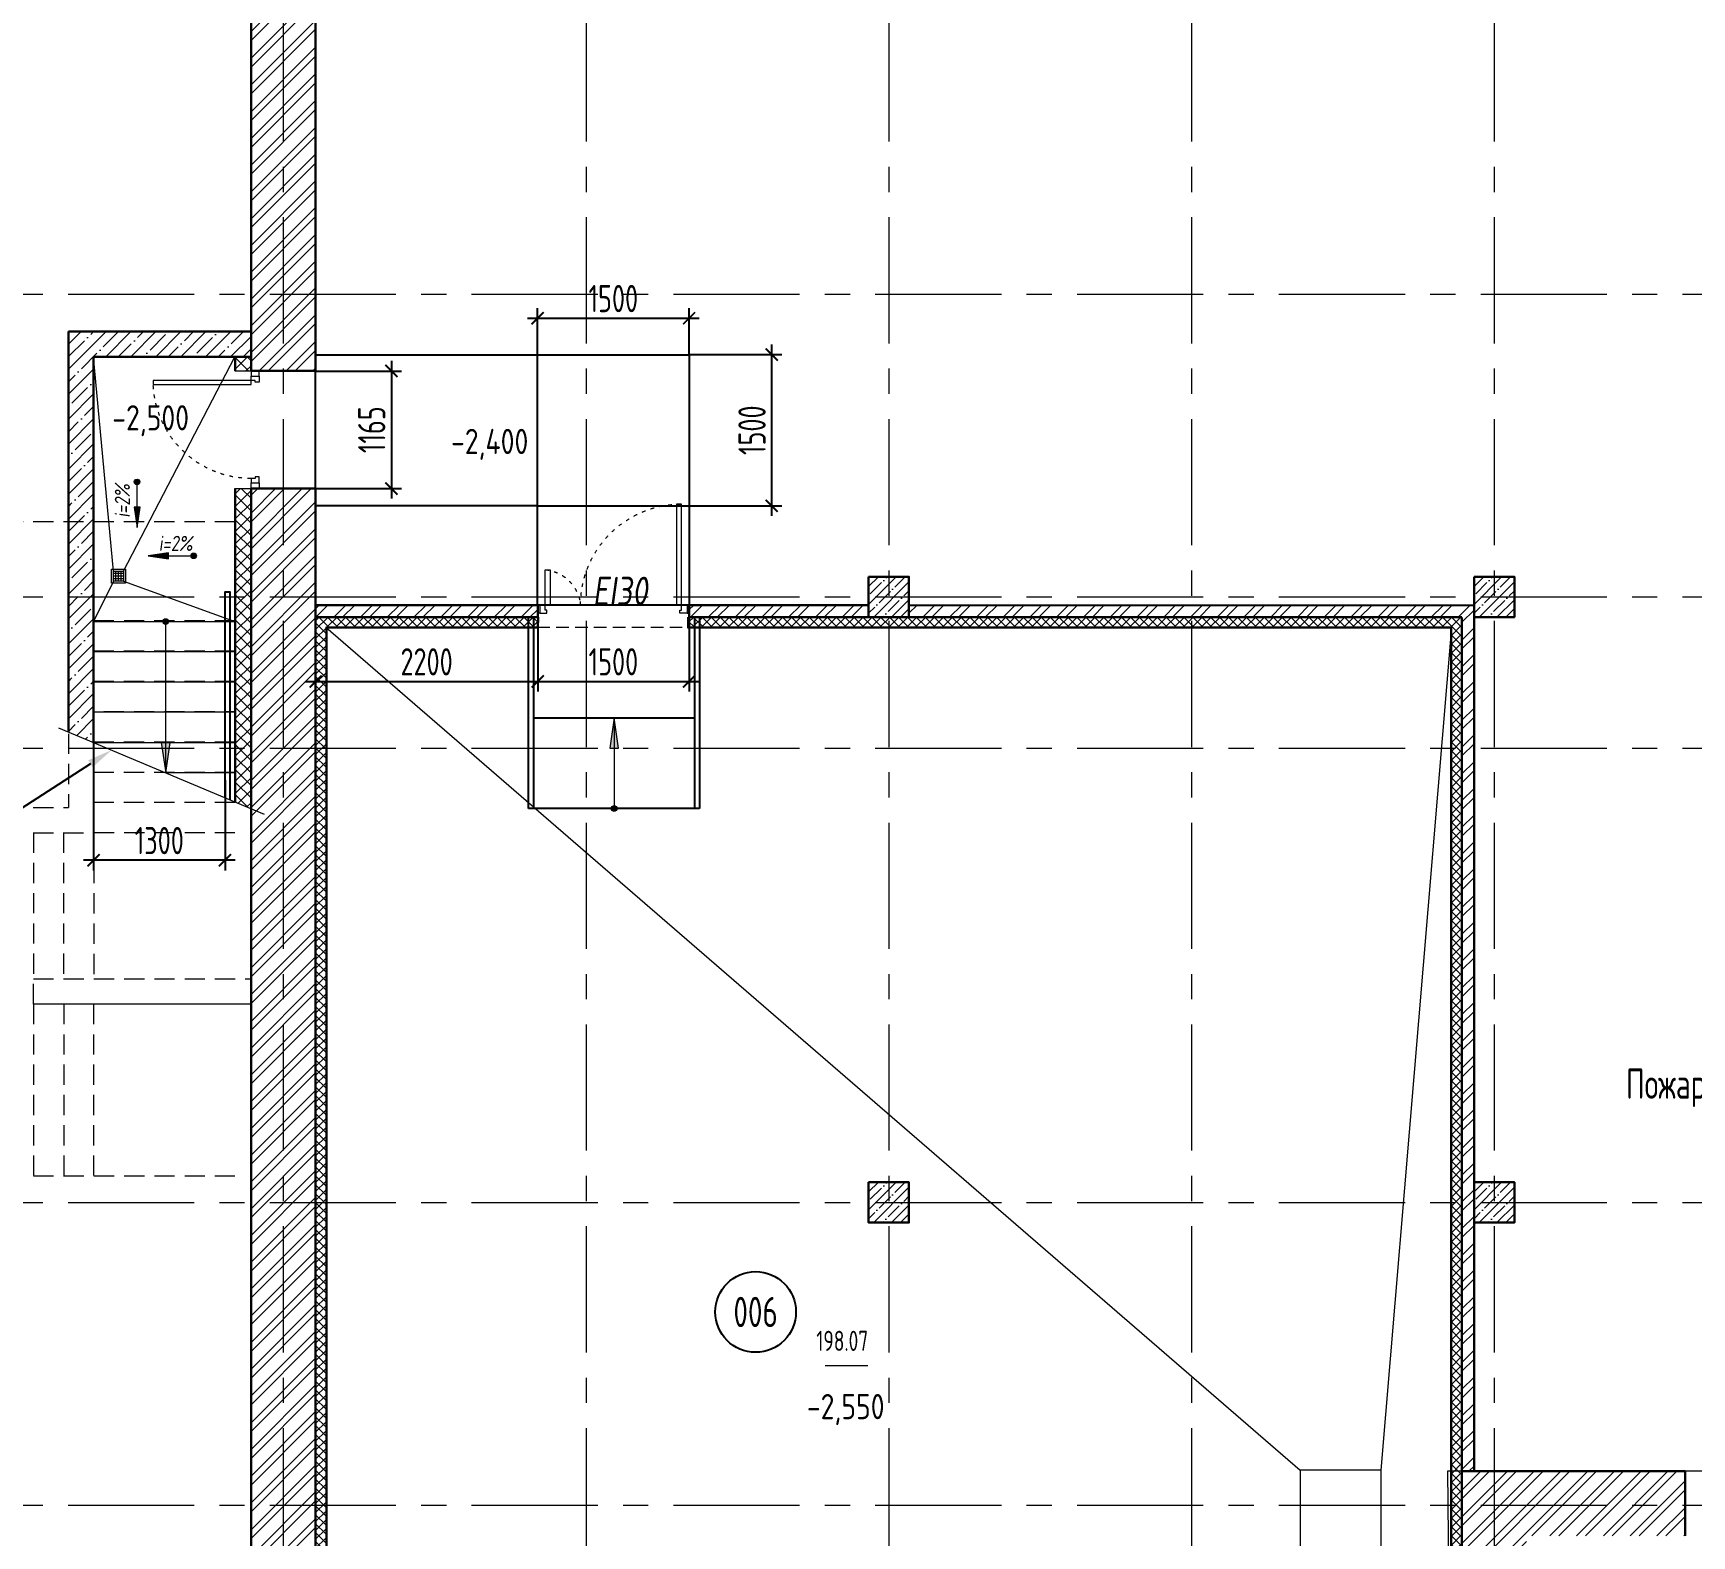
# Model space of a CAD drawing. Header units: millimetres. Extents: x -391859 to 9713180, y -178574 to 166066.
# Drawn here: x -349651 to -333214, y 91296 to 106188 of the extents above; entities that cross this region are included whole.
import ezdxf
from ezdxf import colors
from ezdxf.entities.mleader import LeaderData, LeaderLine
from ezdxf.enums import TextEntityAlignment as Align
from ezdxf.math import Vec2, Vec3

# ---------------------------------------------------------------- set-up
doc = ezdxf.new("R2010")
doc.units = ezdxf.units.MM
doc.header["$MEASUREMENT"] = 0
for name, pattern in [('ACAD_ISO03W100', [30, 12, -18]), ('ADSK_Штриховая_ш2 п1', [3, 2, -1]), ('CENTER', [2, 1.25, -0.25, 0.25, -0.25]), ('TRATTEGGIATA', [0.75, 0.5, -0.25])]:
    doc.linetypes.add(name, pattern=pattern)
doc.layers.get('0').update_dxf_attribs({"lineweight": 9})
for name, color, linetype, lineweight in [('1 этаж тонкие линии!', 7, 'Continuous', 0), ('_АР ТЕКСТ', 7, 'Continuous', 25), ('АР_Выноски АПР', 7, 'Continuous', 5), ('АР_Двери', 7, 'Continuous', 18), ('АР_Колонны', 7, 'Continuous', 30), ('АР_Колонны Штрих', 7, 'Continuous', 5), ('АР_Лестницы', 7, 'Continuous', 15), ('АР_Лестницы ограждение', 7, 'Continuous', 25), ('АР_Маркер экспликации', 7, 'Continuous', 13), ('АР_МосжилНии_Стены', 7, 'Continuous', 30), ('АР_Навесной фасад', 7, 'Continuous', 5), ('АР_Номер помещения', 7, 'Continuous', 25), ('АР_Оси', 7, 'Continuous', 9), ('АР_Отметки', 7, 'Continuous', 15), ('АР_ПБ_Двери', 7, 'Continuous', 15), ('АР_Перегородки кирпич', 7, 'Continuous', 30), ('АР_Перегородки_кирпич_Штрих', 7, 'Continuous', 5), ('АР_Помещения_площадь', 7, 'Continuous', 9), ('АР_Размеры дверей', 7, 'Continuous', 0), ('АР_тонкая линия', 7, 'Continuous', 0), ('АР_Утеплитель', 7, 'Continuous', 9), ('АР_Штриховка кирпич', 7, 'Continuous', 9), ('АР_Штриховка монолит', 7, 'Continuous', 9), ('Подвал', 7, 'Continuous', 30)]:
    doc.layers.add(name, color=color, linetype=linetype, lineweight=lineweight)
doc.layers.add('25. ЗАЛИВКА ЗОН', color=7, linetype='Continuous', lineweight=0, transparency=0.2)
doc.layers.add('Тонкая', color=7, linetype='Continuous')
doc.styles.add('ISOCPEUR', font='isocpeur.ttf', dxfattribs={"width": 0.7})
doc.styles.get("Standard").update_dxf_attribs({"font": 'isocpeur.ttf'})
doc.styles.add('Архитект', font='isocpeur.ttf', dxfattribs={"width": 0.8, "oblique": 8})
doc.dimstyles.new('R_100', dxfattribs={"dimtxt": 270, "dimasz": 120, "dimexe": 100, "dimexo": 0, "dimgap": 60, "dimtad": 1, "dimdec": 0, "dimrnd": 5, "dimzin": 0, "dimdsep": 46, "dimtxsty": 'ISOCPEUR', "dimblk": 'ARCHTICK', "dimcen": 0, "dimdle": 100, "dimclrd": 256, "dimclre": 256, "dimclrt": 256, "dimadec": 0, "dimazin": 0, "dimtfac": 2, "dimtdec": 0, "dimtofl": 0, "dimtmove": 1, "dimatfit": 3, "dimfxl": 1, "dimtvp": 3, "dimtolj": 1, "dimtzin": 0, "dimarcsym": 0})

# ---------------------------------------------------------------- blocks, each defined once
blk = doc.blocks.new('*U254')
for points in [[(-55, -80), (-55, 0), (-115, 0), (-115, -40), (-100, -40), (-100, -80), (-55, -80)], [(0, 0), (0, -80), (-55, -80), (-55, 0), (0, 0)], [(-1170, 0), (-1170, -80), (-1115, -80), (-1115, 0), (-1170, 0)], [(-1115, -80), (-1115, 0), (-1055, 0), (-1055, -40), (-1070, -40), (-1070, -80), (-1115, -80)]]:
    blk.add_lwpolyline(points)
blk.add_lwpolyline([(-100, -80), (-100, -1050), (-140, -1050), (-140, -80)], close=True)
at = {"linetype": 'ACAD_ISO03W100', "ltscale": 3}
blk.add_arc((-100, -80), 970, 180, 270, dxfattribs=at)
blk = doc.blocks.new('*U261')
h = blk.add_hatch(color=256)
h.dxf.hatch_style = 1
edge = h.paths.add_edge_path()
edge.add_arc((0, 0), 27.6, 359.64, 719.64)
h = blk.add_hatch(color=256)
h.dxf.hatch_style = 1
h.paths.add_polyline_path([(1199, -44), (1199, 44), (1499, 0)])
blk.add_line((1499, 0), (0, 0))
blk.add_lwpolyline([(1199, 44), (1199, -44), (1499, 0), (1199, 44)])
blk.add_circle((0, 0), 27.6)
blk = doc.blocks.new('*U274')
at = {"layer": 'АР_Номер помещения', "color": 7}
blk.add_circle((-21217, 600), 400, dxfattribs=at)
at = {"layer": 'АР_Помещения_площадь', "color": 7}
blk.add_line((-20106, 67), (-20529, 67), dxfattribs=at)
at = {"color": 7, "style": 'ISOCPEUR', "width": 0.7, "flags": 1}
blk.add_attdef('КАТЕГОРИЯ', (-499, -2092), '', height=250, dxfattribs=at)
at = {"layer": 'АР_Номер помещения', "color": 7, "style": 'ISOCPEUR', "width": 0.7}
blk.add_attdef('НОМЕР_ПОМЕЩЕНИЯ', text='', height=300, dxfattribs=at).set_placement((-21217, 600), align=Align.MIDDLE_CENTER)
at = {"layer": 'АР_Помещения_площадь', "color": 7, "lineweight": 30, "width": 0.7, "flags": 104}
blk.add_attdef('ИМЯ_ПОМЕЩЕНИЯ', text='', height=100, dxfattribs=at).set_placement((158, 1217), align=Align.MIDDLE_CENTER)
at = {"layer": 'АР_Помещения_площадь', "color": 7, "style": 'ISOCPEUR', "width": 0.7}
blk.add_attdef('ПЛОЩАДЬ_ПОМЕЩЕНИЯ', text='', height=200, dxfattribs=at).set_placement((-20101, 314), align=Align.MIDDLE_RIGHT)
blk = doc.blocks.new('Полуторная_на лестницу')
for points in [[(75, 80), (75, 1080), (125, 1080), (125, 80)], [(1375, 430), (1375, 80), (1425, 80), (1425, 430)]]:
    blk.add_lwpolyline(points, close=True)
for points in [[(0, 0), (0, 80), (20, 80), (20, 0), (0, 0)], [(20, 80), (20, 0), (90, 0), (90, 30), (75, 30), (75, 80), (20, 80)], [(1480, 80), (1480, 0), (1410, 0), (1410, 30), (1425, 30), (1425, 80), (1480, 80)], [(1500, 0), (1500, 80), (1480, 80), (1480, 0), (1500, 0)]]:
    blk.add_lwpolyline(points)
at = {"linetype": 'ACAD_ISO03W100', "ltscale": 3}
for centre, radius, start, end in [((75, 80), 1000, 0, 90), ((1465, 40), 392, 95.9075, 174.0925)]:
    blk.add_arc(centre, radius, start, end, dxfattribs=at)
blk = doc.blocks.new('_DotSmall')
at = {"color": 0, "linetype": 'ByBlock', "const_width": 0.5}
blk.add_lwpolyline([(-0.0625, 0, 1), (0.0625, 0, 1)], format="xyb", close=True, dxfattribs=at)
blk = doc.blocks.new('_ArchTick')
at = {"color": 0, "linetype": 'ByBlock', "const_width": 0.15}
blk.add_lwpolyline([(-0.5, -0.5), (0.5, 0.5)], dxfattribs=at)
blk = doc.blocks.new('*D1097')
at = {"layer": 'АР_Размеры дверей', "lineweight": -2, "ltscale": 100, "transparency": 16777216}
for p, q in [((-344651, 100521), (-344651, 99663)), ((-343151, 100521), (-343151, 99663)), ((-344751, 99763), (-343051, 99763))]:
    blk.add_line(p, q, dxfattribs=at)
at = {"layer": 'АР_Размеры дверей', "lineweight": -2, "ltscale": 100, "transparency": 16777216, "xscale": 120, "yscale": 120, "zscale": 120, "rotation": 180}
blk.add_blockref('_ArchTick', (-344651, 99763), dxfattribs=at)
at = {"layer": 'АР_Размеры дверей', "lineweight": -2, "ltscale": 100, "transparency": 16777216, "xscale": 120, "yscale": 120, "zscale": 120}
blk.add_blockref('_ArchTick', (-343151, 99763), dxfattribs=at)
at = {"layer": 'АР_Размеры дверей', "ltscale": 100, "transparency": 16777216, "insert": (-343901, 99958), "char_height": 270, "attachment_point": 5, "style": 'ISOCPEUR'}
blk.add_mtext('\\A1;1500', dxfattribs=at)
blk = doc.blocks.new('*D1098')
at = {"layer": 'АР_Размеры дверей', "lineweight": -2, "ltscale": 100, "transparency": 16777216}
for p, q in [((-346101, 102940), (-346101, 101575)), ((-346852, 102840), (-346001, 102840)), ((-346852, 101675), (-346001, 101675))]:
    blk.add_line(p, q, dxfattribs=at)
at = {"layer": 'АР_Размеры дверей', "lineweight": -2, "ltscale": 100, "transparency": 16777216, "xscale": 120, "yscale": 120, "zscale": 120}
for p, rotation in [((-346101, 102840), 90), ((-346101, 101675), 270)]:
    blk.add_blockref('_ArchTick', p, dxfattribs=dict(at, rotation=rotation))
at = {"layer": 'АР_Размеры дверей', "ltscale": 100, "transparency": 16777216, "insert": (-346296, 102258), "char_height": 270, "attachment_point": 5, "rotation": 90, "style": 'ISOCPEUR'}
blk.add_mtext('\\A1;1165', dxfattribs=at)
blk = doc.blocks.new('*U1105')
h = blk.add_hatch(color=256)
h.dxf.hatch_style = 1
edge = h.paths.add_edge_path()
edge.add_arc((0, 0), 27.6, 269.64, 629.64)
h = blk.add_hatch(color=256)
h.dxf.hatch_style = 1
h.paths.add_polyline_path([(-30, -251), (30, -251), (0, -451)])
blk.add_line((0, -451), (0, 0))
blk.add_lwpolyline([(30, -251), (-30, -251), (0, -451), (30, -251)])
blk.add_circle((0, 0), 27.6)
blk = doc.blocks.new('*U1106')
h = blk.add_hatch(color=256)
h.dxf.hatch_style = 1
edge = h.paths.add_edge_path()
edge.add_arc((0, 0), 27.6, 269.64, 629.64)
h = blk.add_hatch(color=256)
h.dxf.hatch_style = 1
h.paths.add_polyline_path([(-30, -251), (30, -251), (0, -451)])
blk.add_line((0, -451), (0, 0))
blk.add_lwpolyline([(30, -251), (-30, -251), (0, -451), (30, -251)])
blk.add_circle((0, 0), 27.6)
blk = doc.blocks.new('A$C773dea97')
at = {"color": 157, "ltscale": 150, "true_color": 0x465c7c}
for p, q in [((50, 26), (-50, 26)), ((50, 0), (-50, 0)), ((-26, -50), (-26, 50)), ((0, -50), (0, 50)), ((27, -50), (27, 50)), ((50, -26), (-50, -26))]:
    blk.add_line(p, q, dxfattribs=at)
for points in [[(70, 70), (70, -70), (-70, -70), (-70, 70)], [(50, 50), (50, -50), (-50, -50), (-50, 50)]]:
    blk.add_lwpolyline(points, close=True, dxfattribs=at)
blk = doc.blocks.new('*D1310')
at = {"layer": 'АР_Размеры дверей', "lineweight": -2, "ltscale": 100, "transparency": 16777216}
for p, q in [((-346852, 100521), (-346852, 99663)), ((-344651, 100521), (-344651, 99663)), ((-346952, 99763), (-344551, 99763))]:
    blk.add_line(p, q, dxfattribs=at)
at = {"layer": 'АР_Размеры дверей', "lineweight": -2, "ltscale": 100, "transparency": 16777216, "xscale": 120, "yscale": 120, "zscale": 120, "rotation": 180}
blk.add_blockref('_ArchTick', (-346852, 99763), dxfattribs=at)
at = {"layer": 'АР_Размеры дверей', "lineweight": -2, "ltscale": 100, "transparency": 16777216, "xscale": 120, "yscale": 120, "zscale": 120}
blk.add_blockref('_ArchTick', (-344651, 99763), dxfattribs=at)
at = {"layer": 'АР_Размеры дверей', "ltscale": 100, "transparency": 16777216, "insert": (-345752, 99958), "char_height": 270, "attachment_point": 5, "style": 'ISOCPEUR'}
blk.add_mtext('\\A1;2200', dxfattribs=at)
blk = doc.blocks.new('*U1352')
h = blk.add_hatch(color=256)
h.dxf.hatch_style = 1
edge = h.paths.add_edge_path()
edge.add_arc((0, 0), 27.6, 359.64, 719.64)
h = blk.add_hatch(color=256)
h.dxf.hatch_style = 1
h.paths.add_polyline_path([(599, -44), (599, 44), (899, 0)])
blk.add_line((899, 0), (0, 0))
blk.add_lwpolyline([(599, 44), (599, -44), (899, 0), (599, 44)])
blk.add_circle((0, 0), 27.6)
blk = doc.blocks.new('*D1436')
at = {"layer": 'АР_Размеры дверей', "lineweight": -2, "ltscale": 100, "transparency": 16777216}
for p, q in [((-342332, 101404), (-342332, 103102)), ((-343151, 103002), (-342232, 103002)), ((-344653, 101504), (-342232, 101504))]:
    blk.add_line(p, q, dxfattribs=at)
at = {"layer": 'АР_Размеры дверей', "lineweight": -2, "ltscale": 100, "transparency": 16777216, "xscale": 120, "yscale": 120, "zscale": 120}
for p, rotation in [((-342332, 103002), 90), ((-342332, 101504), 270)]:
    blk.add_blockref('_ArchTick', p, dxfattribs=dict(at, rotation=rotation))
at = {"layer": 'АР_Размеры дверей', "ltscale": 100, "transparency": 16777216, "insert": (-342527, 102253), "char_height": 270, "attachment_point": 5, "rotation": 90, "style": 'ISOCPEUR'}
blk.add_mtext('\\A1;1500', dxfattribs=at)
blk = doc.blocks.new('*D1437')
at = {"layer": 'АР_Размеры дверей', "lineweight": -2, "ltscale": 100, "transparency": 16777216}
for p, q in [((-344653, 101504), (-344653, 103463)), ((-343151, 103002), (-343151, 103463)), ((-344753, 103363), (-343051, 103363))]:
    blk.add_line(p, q, dxfattribs=at)
at = {"layer": 'АР_Размеры дверей', "lineweight": -2, "ltscale": 100, "transparency": 16777216, "xscale": 120, "yscale": 120, "zscale": 120, "rotation": 180}
blk.add_blockref('_ArchTick', (-344653, 103363), dxfattribs=at)
at = {"layer": 'АР_Размеры дверей', "lineweight": -2, "ltscale": 100, "transparency": 16777216, "xscale": 120, "yscale": 120, "zscale": 120}
blk.add_blockref('_ArchTick', (-343151, 103363), dxfattribs=at)
at = {"layer": 'АР_Размеры дверей', "ltscale": 100, "transparency": 16777216, "insert": (-343902, 103558), "char_height": 270, "attachment_point": 5, "style": 'ISOCPEUR'}
blk.add_mtext('\\A1;1500', dxfattribs=at)
blk = doc.blocks.new('*D1449')
at = {"layer": 'АР_Размеры дверей', "lineweight": -2, "ltscale": 100, "transparency": 16777216}
for p, q in [((-349052, 99159), (-349052, 97891)), ((-347750, 98785), (-347750, 97891)), ((-347650, 97991), (-349152, 97991))]:
    blk.add_line(p, q, dxfattribs=at)
at = {"layer": 'АР_Размеры дверей', "lineweight": -2, "ltscale": 100, "transparency": 16777216, "xscale": 120, "yscale": 120, "zscale": 120, "rotation": 180}
blk.add_blockref('_ArchTick', (-349052, 97991), dxfattribs=at)
at = {"layer": 'АР_Размеры дверей', "lineweight": -2, "ltscale": 100, "transparency": 16777216, "xscale": 120, "yscale": 120, "zscale": 120}
blk.add_blockref('_ArchTick', (-347750, 97991), dxfattribs=at)
at = {"layer": 'АР_Размеры дверей', "ltscale": 100, "transparency": 16777216, "insert": (-348401, 98186), "char_height": 270, "attachment_point": 5, "style": 'ISOCPEUR'}
blk.add_mtext('\\A1;1300', dxfattribs=at)
blk = doc.blocks.new('A$C99069f25')
at = {"layer": 'АР_ПБ_Двери', "color": 11, "lineweight": 35, "true_color": 0xf27172, "insert": (-37100, -22899), "char_height": 280, "width": 7500, "attachment_point": 4, "style": 'Архитект'}
blk.add_mtext('EI30', dxfattribs=at)
blk = doc.blocks.new('A$Cfe2d089a')
at = {"layer": '25. ЗАЛИВКА ЗОН', "lineweight": 13, "ltscale": 500}
blk.add_blockref('A$C99069f25', (0, 0), dxfattribs=at)

msp = doc.modelspace()

# ---------------------------------------------------------------- hatches: boundary and pattern name
at = {"layer": '1 этаж тонкие линии!', "ltscale": 100, "transparency": 33554559}
h = msp.add_hatch(dxfattribs=at)
h.set_pattern_fill('ANSI37', scale=500, style=0)
h.set_pattern_definition([(45, (-39492.73, 84841.875), (-44.194174, 44.194174), []), (135, (-39492.73, 84841.875), (-44.194174, -44.194174), [])])
h.paths.add_polyline_path([(-343155.143, 100400.682), (-343155.143, 100287.468), (-344646.338, 100287.468), (-344646.338, 100400.682), (-346852.192, 100400.682), (-346852.192, 82685.682), (-340723.159, 82685.682), (-340723.159, 83231.038), (-335492.192, 83231.038), (-335492.192, 100400.682)])
h.paths.add_polyline_path([(-343155.143, 100300.682), (-343155.143, 100287.468), (-344646.338, 100287.468), (-344646.338, 100300.682), (-346752.192, 100300.682), (-346752.192, 82785.682), (-340823.159, 82785.682), (-340823.159, 83332.772), (-335592.192, 83324.035), (-335592.192, 100300.682)], flags=17)
at = {"layer": 'АР_Колонны Штрих', "ltscale": 100}
h = msp.add_hatch(dxfattribs=at)
h.set_pattern_fill('ANSI35', color=256, scale=500)
h.set_pattern_definition([(45, (-1298424.17, 140672.16), (-88.388348, 88.388348), []), (45, (-1298335.78, 140672.16), (-88.388348, 88.388348), [156.25, -31.25, 0, -31.25])])
h.paths.add_polyline_path([(-340972.071, 100800.682), (-341372.071, 100800.682), (-341372.071, 100400.682), (-340972.071, 100400.682)])
h = msp.add_hatch(dxfattribs=at)
h.set_pattern_fill('ANSI35', color=256, scale=500)
h.set_pattern_definition([(45, (-1292424.17, 140672.16), (-88.388348, 88.388348), []), (45, (-1292335.78, 140672.16), (-88.388348, 88.388348), [156.25, -31.25, 0, -31.25])])
h.paths.add_polyline_path([(-334972.071, 100800.682), (-335372.071, 100800.682), (-335372.071, 100400.682), (-334972.071, 100400.682)])
h = msp.add_hatch(dxfattribs=at)
h.set_pattern_fill('ANSI35', color=256, scale=500)
h.set_pattern_definition([(45, (-1298424.17, 134672.16), (-88.388348, 88.388348), []), (45, (-1298335.78, 134672.16), (-88.388348, 88.388348), [156.25, -31.25, 0, -31.25])])
h.paths.add_polyline_path([(-340972.071, 94800.682), (-341372.071, 94800.682), (-341372.071, 94400.682), (-340972.071, 94400.682)])
h = msp.add_hatch(dxfattribs=at)
h.set_pattern_fill('ANSI35', color=256, scale=500)
h.set_pattern_definition([(45, (-1292424.17, 134672.16), (-88.388348, 88.388348), []), (45, (-1292335.78, 134672.16), (-88.388348, 88.388348), [156.25, -31.25, 0, -31.25])])
h.paths.add_polyline_path([(-334972.071, 94800.682), (-335372.071, 94800.682), (-335372.071, 94400.682), (-334972.071, 94400.682)])
at = {"layer": 'АР_Перегородки_кирпич_Штрих', "ltscale": 100}
h = msp.add_hatch(dxfattribs=at)
h.set_pattern_fill('ANSI32', color=256, scale=500)
h.set_pattern_definition([(45, (-5, 0), (-132.58252, 132.58252), []), (45, (83.39, 0), (-132.58252, 132.58252), [])])
h.paths.add_polyline_path([(-344651.338, 100520.685), (-346857.192, 100520.682), (-346857.192, 100400.682), (-344651.338, 100400.682)])
h.paths.add_polyline_path([(-341377.071, 100520.715), (-343151.338, 100520.682), (-343151.338, 100440.685), (-343151.338, 100400.682), (-341377.071, 100400.682)])
h = msp.add_hatch(dxfattribs=at)
h.set_pattern_fill('ANSI32', color=256, scale=500)
h.paths.add_polyline_path([(-335372.192, 100516.93), (-338172.071, 100518.696), (-338172.071, 100400.682), (-335492.192, 100400.682), (-335492.192, 99100.682), (-335372.192, 99100.682)])
h.paths.add_polyline_path([(-338172.071, 100518.696), (-340972.071, 100520.462), (-340972.071, 100400.682), (-338172.071, 100400.682)])
h.paths.add_polyline_path([(-335372.192, 99100.682), (-335492.192, 99100.682), (-335492.192, 94600.682), (-335372.192, 94600.682)])
h.paths.add_polyline_path([(-335372.192, 94600.682), (-335492.192, 94600.682), (-335492.192, 91935.682), (-335372.192, 91935.682)])
at = {"layer": 'АР_Утеплитель', "ltscale": 100}
h = msp.add_hatch(dxfattribs=at)
h.set_pattern_fill('ANSI37', color=256, scale=700)
h.set_pattern_definition([(45, (-1323682.18, 150186.5), (-61.871843, 61.871843), []), (135, (-1323682.18, 150186.5), (-61.871843, -61.871843), [])])
h.paths.add_polyline_path([(-347642.204, 102840.392), (-347492.204, 102840.392), (-347492.204, 102980.262), (-347642.204, 102980.262)])
h.paths.add_polyline_path([(-347642.193, 98566.45), (-347492.193, 98503.445), (-347492.204, 101675.392), (-347642.204, 101675.392)])
at = {"layer": 'АР_Штриховка кирпич', "ltscale": 100}
h = msp.add_hatch(dxfattribs=at)
h.set_pattern_fill('ANSI32', color=256, scale=500)
h.paths.add_polyline_path([(-347492.244, 102840.392), (-346852.14, 102840.392), (-346852.071, 106850.682), (-347492.192, 106340.682)])
h.paths.add_polyline_path([(-347492.101, 89148.636), (-346852.071, 89148.636), (-346852.143, 101675.392), (-347492.241, 101675.392)])
h.paths.add_polyline_path([(-346852.071, 87938.636), (-347492.094, 87938.636), (-347492.071, 83567.512), (-346852.071, 83567.512)])
h = msp.add_hatch(dxfattribs=at)
h.set_pattern_fill('ANSI32', color=256, scale=500)
h.set_pattern_definition([(45, (-1298418.67, 164822.8), (-132.58252, 132.58252), []), (45, (-1298330.29, 164822.8), (-132.58252, 132.58252), [])])
h.paths.add_polyline_path([(-335492.078, 83231.038), (-334852.192, 83231.038), (-334852.192, 91294.874), (-333280.926, 91296.087), (-333280.926, 91935.278), (-335492.192, 91935.682)])
at = {"layer": 'АР_Штриховка монолит', "ltscale": 100}
h = msp.add_hatch(dxfattribs=at)
h.set_pattern_fill('ANSI35', color=256, scale=700)
h.paths.add_polyline_path([(-349302.182, 99263.698), (-349052.18, 99158.69), (-349052.18, 102980.262), (-347492.192, 102980.262), (-347492.192, 103230.268), (-349302.182, 103230.268)])

# ---------------------------------------------------------------- linework, layer by layer
at = {"color": 157, "ltscale": 150, "true_color": 0x465c7c}
for points in [[(-348856.052, 100856.806), (-349052.179, 102980.262)], [(-348756.052, 100856.806), (-347652.192, 102980.262)], [(-348856.052, 100756.806), (-349052.182, 100357.566)], [(-348756.052, 100756.806), (-347652.192, 100357.566)]]:
    msp.add_lwpolyline(points, dxfattribs=at)
at = {"layer": 'АР_Колонны', "ltscale": 100}
for points in [[(-341372.071, 100800.682), (-340972.071, 100800.682), (-340972.071, 100400.682), (-341372.071, 100400.682)], [(-335372.071, 100800.682), (-334972.071, 100800.682), (-334972.071, 100400.682), (-335372.071, 100400.682)], [(-341372.071, 94800.682), (-340972.071, 94800.682), (-340972.071, 94400.682), (-341372.071, 94400.682)], [(-335372.071, 94800.682), (-334972.071, 94800.682), (-334972.071, 94400.682), (-335372.071, 94400.682)]]:
    msp.add_lwpolyline(points, close=True, dxfattribs=at)
at = {"layer": 'АР_Лестницы', "color": 18, "ltscale": 100, "true_color": 0x000000}
for p, q in [((-349052.18, 100357.566), (-347652.192, 100357.566)), ((-347652.192, 100057.566), (-349052.18, 100057.566)), ((-349052.18, 99758.69), (-347652.192, 99758.69)), ((-347652.192, 99458.69), (-349052.18, 99458.69)), ((-349400.358, 99304.935), (-347363.385, 98449.342)), ((-349052.18, 99158.69), (-347652.192, 99158.69)), ((-347652.192, 98858.69), (-348337.949, 98858.69))]:
    msp.add_line(p, q, dxfattribs=at)
at = {"layer": 'АР_Лестницы ограждение', "lineweight": 25}
msp.add_lwpolyline([(-347749.995, 98611.73), (-347749.995, 100652.521), (-347701.128, 100652.521), (-347701.128, 98591.205)], dxfattribs=at)
at = {"layer": 'АР_МосжилНии_Стены', "ltscale": 100}
for p, q in [((-346852.192, 102840.392), (-346852.192, 106850.682)), ((-347492.192, 102840.392), (-347492.192, 106340.682)), ((-349302.182, 99263.698), (-349302.182, 103230.268, 0.376)), ((-349302.182, 103230.268, 0.376), (-347492.192, 103230.267, 0.376)), ((-349052.18, 99158.69), (-349052.18, 102980.262, 0)), ((-349052.18, 102980.262, 0), (-347492.192, 102980.262, -0.27)), ((-346852.192, 102840.392), (-347492.192, 102840.392)), ((-347492.192, 89276.668), (-347492.192, 101675.392)), ((-346852.192, 101675.392), (-347492.192, 101675.392)), ((-346852.192, 89276.668), (-346852.192, 101675.392)), ((-335492.192, 91935.682), (-333280.926, 91935.682)), ((-335492.192, 83231.038), (-335492.192, 91935.682)), ((-333280.926, 91935.682), (-333280.926, 91295.682))]:
    msp.add_line(p, q, dxfattribs=at)
at = {"layer": 'АР_Навесной фасад', "ltscale": 100}
for p, q in [((-347652.192, 102840.392), (-347652.192, 102980.262)), ((-347642.192, 102840.392), (-347642.192, 102980.262, 0.004)), ((-347652.192, 102840.392), (-347492.192, 102840.392)), ((-347652.192, 101675.392), (-347492.192, 101675.392)), ((-347652.192, 98570.65), (-347652.192, 101675.392)), ((-347642.192, 98566.449, -0.329), (-347642.192, 101675.392))]:
    msp.add_line(p, q, dxfattribs=at)
at = {"layer": 'АР_Оси', "linetype": 'CENTER', "ltscale": 1000}
for p, q in [((-347172.071, 134363.151), (-347172.071, 78630.803)), ((-344172.071, 134363.151), (-344172.071, 78630.803)), ((-341172.071, 134363.151), (-341172.071, 78630.803)), ((-338172.071, 134363.151), (-338172.071, 78630.803)), ((-335172.071, 134363.151), (-335172.071, 78630.803)), ((-359305.765, 103600.682), (-276127.363, 103600.682)), ((-359305.765, 100600.682), (-276127.363, 100600.682)), ((-359305.765, 99100.682), (-276127.363, 99100.682)), ((-359305.765, 94600.682), (-276127.363, 94600.682)), ((-359305.765, 91600.682), (-276127.363, 91600.682))]:
    msp.add_line(p, q, dxfattribs=at)
at = {"layer": 'АР_Перегородки кирпич', "linetype": 'Continuous', "ltscale": 100}
for p, q in [((-346852.192, 100520.682, -1.378), (-344651.338, 100520.685, -1.084)), ((-344651.338, 100400.682, -1.084), (-344651.338, 100520.685, -1.084)), ((-343151.338, 100520.682, -1.084), (-341372.071, 100520.715, 1.924)), ((-343151.338, 100400.685, -1.084), (-343151.338, 100520.685, -1.084)), ((-340972.071, 100520.462, 1.796), (-335372.192, 100516.93)), ((-335372.192, 100516.93), (-335372.192, 91935.682)), ((-346852.192, 100400.682, -1.378), (-344651.338, 100400.682, -1.084)), ((-343151.338, 100400.682, -1.084), (-335492.192, 100400.682, -1.442)), ((-335492.192, 100396.934), (-335492.192, 91935.682))]:
    msp.add_line(p, q, dxfattribs=at)
at = {"layer": 'АР_Размеры дверей', "ltscale": 100}
for p, q in [((-349302.182, 103230.268, 0.376), (-347492.192, 103230.268)), ((-349052.179, 102980.262), (-347510.357, 102980.262, 0.004))]:
    msp.add_line(p, q, dxfattribs=at)
at = {"layer": 'АР_тонкая линия', "linetype": 'ADSK_Штриховая_ш2 п1', "ltscale": 100}
for p, q in [((-349301.058, 101345.355), (-349301.058, 98513.418)), ((-349051.058, 101344.984), (-349051.057, 98263.569)), ((-349050.643, 100365.675), (-347651.069, 100365.676)), ((-349051.058, 100065.675), (-347651.069, 100065.676)), ((-349051.058, 99765.675), (-347651.069, 99765.676)), ((-348951.068, 99465.675), (-347651.069, 99465.676)), ((-349051.058, 99165.675), (-347651.069, 99165.676)), ((-349051.057, 98865.675), (-347651.068, 98865.676)), ((-349651.057, 98513.418), (-349301.058, 98513.418)), ((-349051.057, 98565.675), (-347651.068, 98565.676)), ((-349651.057, 98263.569), (-349051.057, 98263.569)), ((-349649.216, 98265.675), (-349649.216, 96815.622)), ((-349349.216, 98265.675), (-349349.216, 96815.623)), ((-349051.057, 98263.569), (-349051.057, 96813.517)), ((-349049.216, 98265.675), (-347651.068, 98265.676)), ((-349649.216, 96815.622), (-347492.076, 96815.623)), ((-349649.216, 96565.675), (-349649.216, 96815.622)), ((-347491.068, 96565.676), (-349649.216, 96565.675))]:
    msp.add_line(p, q, dxfattribs=at)
at = {"layer": 'АР_тонкая линия', "color": 18, "ltscale": 500, "true_color": 0x000000}
for points, elevation in [([(-346852.192, 101503.971), (-346852.192, 103001.509), (-343151.338, 103001.509), (-343151.293, 100520.682), (-344653.258, 100520.682), (-344653.258, 101503.971), (-346852.192, 101503.971)], -1.084), ([(-344653.876, 100400.682), (-344655.765, 100300.682), (-346752.192, 100300.682), (-346752.192, 82785.682), (-340854.572, 82785.682), (-340846.411, 83341.386), (-335590.91, 83331.114), (-335592.192, 100300.682), (-343151.696, 100300.682), (-343151.696, 100400.682)], -1.378), ([(-344643.877, 100400.494), (-344645.952, 100290.682), (-346742.192, 100290.682), (-346742.192, 82795.682), (-340864.427, 82795.682), (-340856.265, 83351.405), (-335600.911, 83341.133), (-335602.192, 100290.682), (-343161.696, 100290.682), (-343161.696, 100400.682)], -1.378)]:
    msp.add_lwpolyline(points, dxfattribs=dict(at, elevation=elevation))
at = {"layer": 'АР_тонкая линия', "linetype": 'ADSK_Штриховая_ш2 п1', "ltscale": 100}
for points in [[(-347651.068, 96565.675), (-349649.216, 96565.675), (-349649.216, 94863.863), (-347651.068, 94863.863)], [(-349348.647, 96565.675), (-349348.647, 94863.863)], [(-349052.311, 96565.675), (-349052.311, 94863.863)]]:
    msp.add_lwpolyline(points, dxfattribs=at)
at = {"layer": 'Подвал', "lineweight": 13, "ltscale": 500}
for p, q in [((-346752.192, 100300.682, -1.378), (-337095.295, 91946.218)), ((-336293.777, 91946.218), (-335592.192, 100300.682, -1.378))]:
    msp.add_line(p, q, dxfattribs=at)
at = {"layer": 'Подвал', "linetype": 'TRATTEGGIATA', "lineweight": 13, "ltscale": 250}
msp.add_line((-344655.765, 100300.682, -1.378), (-343151.696, 100300.682, -1.378), dxfattribs=at)
at = {"layer": 'Подвал', "lineweight": 13, "ltscale": 500}
for points in [[(-346852.192, 82685.682), (-346852.192, 106850.682)], [(-332422.192, 106369.374), (-332422.192, 98935.682), (-326172.071, 98935.682), (-326172.036, 91935.682), (-335636.197, 91935.255), (-335546.265, 83230.611), (-340723.159, 83231.038), (-340492.01, 82685.682), (-346852.192, 82685.682), (-346852.192, 106850.682)]]:
    msp.add_lwpolyline(points, dxfattribs=at)
msp.add_lwpolyline([(-337095.295, 91144.494), (-336293.777, 91144.494), (-336293.777, 91946.218), (-337095.295, 91946.218)], close=True, dxfattribs=at)
at = {"layer": 'Тонкая', "ltscale": 100}
for p, q in [((-344740.848, 98503.542, -1.096), (-344740.848, 100400.682, -1.096)), ((-344690.848, 98503.542, -1.096), (-344690.848, 100400.682, -1.096)), ((-343096.177, 100401.554, -1.096), (-343096.177, 98503.542, -1.096)), ((-343046.177, 100401.554, -1.096), (-343046.177, 98503.542, -1.096)), ((-344690.118, 99402.466, -1.096), (-343095.447, 99402.466, -1.096)), ((-343046.177, 98503.542, -1.096), (-344740.848, 98503.542, -1.096))]:
    msp.add_line(p, q, dxfattribs=at)
msp.add_lwpolyline([(-346852.192, 103001.509), (-343151.338, 103001.509)], dxfattribs=at)
at = {"layer": 'Тонкая', "ltscale": 100, "elevation": -1.084}
msp.add_lwpolyline([(-343151.338, 103001.509), (-343151.338, 100520.701), (-343151.338, 100520.701), (-343151.338, 100520.701), (-344653.258, 100520.849), (-344653.258, 101503.971), (-346852.192, 101503.971), (-346852.192, 102885.984)], dxfattribs=at)

# ---------------------------------------------------------------- block references
at = {"color": 157, "ltscale": 150, "true_color": 0x465c7c, "rotation": 269.9850785466365}
msp.add_blockref('*U1105', (-348060.494, 101007.907, -0.38), dxfattribs=at)
at = {"layer": '25. ЗАЛИВКА ЗОН', "lineweight": 13, "ltscale": 500}
msp.add_blockref('A$Cfe2d089a', (-307005.224, 123559.943), dxfattribs=at)
at = {"layer": 'АР_Двери', "xscale": -1, "rotation": 270}
msp.add_blockref('*U254', (-347412.192, 102845.392), dxfattribs=at)
at = {"layer": 'АР_Двери', "xscale": -1}
msp.add_blockref('Полуторная_на лестницу', (-343151.338, 100440.685, -1.084), dxfattribs=at)
at = {"layer": 'АР_Лестницы', "ltscale": 100}
for name, p, rotation in [('*U261', (-348337.949, 100357.566), 270), ('*U1352', (-343893.512, 98503.542, -1.096), 89.99999999999997)]:
    msp.add_blockref(name, p, dxfattribs=dict(at, rotation=rotation))
at = {"layer": 'АР_Маркер экспликации', "color": 7}
ref = msp.add_blockref('*U274', (-321274.746, 92914.459, 1.962), dxfattribs=at)
ref.add_attrib('НОМЕР_ПОМЕЩЕНИЯ', '006', dxfattribs={"layer": 'АР_Номер помещения', "color": 7, "height": 300, "style": 'ISOCPEUR', "width": 0.7}).set_placement((-342491.522, 93514.5, 1.962), align=Align.MIDDLE_CENTER)
ref.add_attrib('ПЛОЩАДЬ_ПОМЕЩЕНИЯ', '198.07', dxfattribs={"layer": 'АР_Помещения_площадь', "color": 7, "height": 200, "style": 'ISOCPEUR', "width": 0.7}).set_placement((-341376.044, 93228.081, 1.962), align=Align.MIDDLE_RIGHT)
at = {"layer": 'АР_Размеры дверей', "ltscale": 100}
msp.add_blockref('A$C773dea97', (-348806.052, 100806.806), dxfattribs=at)

# ---------------------------------------------------------------- texts
at = {"layer": '_АР ТЕКСТ', "color": 18, "true_color": 0x000000, "insert": (-333866.606, 95926.842), "char_height": 300, "width": 4200.76545, "attachment_point": 1, "style": 'ISOCPEUR'}
msp.add_mtext('Пожарная зона S=1330.0', dxfattribs=at)

# ---------------------------------------------------------------- dimensions: what is measured, and where the dimension line sits
at = {"layer": 'АР_Размеры дверей', "ltscale": 100}
for base, p1, p2, picture, middle in [((-343151.338, 103363.255), (-344653.258, 101503.971, -1.084), (-343151.338, 103001.509), '*D1437', (-343902.298, 103558.255)), ((-344651.338, 99763.472), (-346852.192, 100520.682, -1.378), (-344651.338, 100520.685, -1.084), '*D1310', (-345751.765, 99958.472)), ((-343151.338, 99763.472), (-344651.338, 100520.685, -1.084), (-343151.338, 100520.682, -1.084), '*D1097', (-343901.338, 99958.472)), ((-349052.18, 97991.432), (-347749.995, 98785.219, 0.137), (-349052.18, 99158.69), '*D1449', (-348401.088, 98186.432))]:
    dim = msp.add_linear_dim(base=base, p1=p1, p2=p2, dimstyle='R_100', override={"dimpost": '\\X', "dimfxl": 2.5, "dimarcsym": 2}, dxfattribs=at)
    dim.commit()
    dim.dimension.update_dxf_attribs({"geometry": picture, "text_midpoint": middle})
for base, p1, p2, picture, middle in [((-342332.171, 103001.509), (-344653.258, 101503.971, -1.084), (-343151.338, 103001.509), '*D1436', (-342527.171, 102252.74)), ((-346101.062, 101675.392), (-346852.192, 102840.392), (-346852.192, 101675.392), '*D1098', (-346296.062, 102257.892))]:
    dim = msp.add_linear_dim(base=base, p1=p1, p2=p2, angle=90, dimstyle='R_100', override={"dimpost": '\\X', "dimfxl": 2.5, "dimarcsym": 2}, dxfattribs=at)
    dim.commit()
    dim.dimension.update_dxf_attribs({"geometry": picture, "text_midpoint": middle})

# ---------------------------------------------------------------- leaders
at = {"layer": 'АР_Выноски АПР'}
ml = msp.add_multileader_mtext('Standard', dxfattribs=at)
ml.set_content('Выход из подвала №4', color=256, style='ISOCPEUR')
ml.set_leader_properties()
ml.build(insert=Vec2(0, 0))
ml.multileader.update_dxf_attribs({"text_left_attachment_type": 6, "text_right_attachment_type": 6, "dogleg_length": 100, "arrow_head_size": 250})
ctx = ml.context
ctx.base_point, ctx.char_height, ctx.arrow_head_size, ctx.landing_gap_size, ctx.plane_origin = Vec3(-352432.005, 98433.136), 250, 250, 25, Vec3(-341356.708, 110064.711)
ctx.left_attachment, ctx.right_attachment = 6, 6
notes = []
notes.append((ctx, [(1, (1, 1, 0), (-349875.755, 98433.136), (-1, 0), 100, [(2, [(-348873.528, 99083.65)], 0, [])])]))
ctx.mtext.insert, ctx.mtext.width, ctx.mtext.defined_height, ctx.mtext.flow_direction = Vec3(-352407.005, 98733.136), 4200.76545, 12.17, 5
at = {"layer": 'АР_Отметки'}
ml = msp.add_multileader_mtext('Standard', dxfattribs=at)
ml.set_content('{\\W0.8;-2,250}', color=256, style='ISOCPEUR')
ml.set_leader_properties(color=256, linetype='Continuous', lineweight=-1)
ml.set_arrow_properties(name='DOTSMALL')
ml.build(insert=Vec2(0, 0))
ml.multileader.update_dxf_attribs({"has_text_frame": 1, "text_left_attachment_type": 4, "text_right_attachment_type": 4, "dogleg_length": 100, "arrow_head_size": 180})
ctx = ml.context
ctx.base_point, ctx.char_height, ctx.arrow_head_size, ctx.landing_gap_size, ctx.plane_origin = Vec3(-335903.247, 116985.857, 0), 250, 180, 50, Vec3(-337173.964, 115928.763, 0)
ctx.left_attachment, ctx.right_attachment = 4, 4
notes.append((ctx, [(0, (0, 0, 0), (0, 0), (1, 0), 1, [])]))
ctx.mtext.insert, ctx.mtext.width, ctx.mtext.defined_height, ctx.mtext.line_spacing_style, ctx.mtext.flow_direction = Vec3(-335853.247, 117319.19, 0), 769.98896, 343.888, 2, 5
ml = msp.add_multileader_mtext('Standard', dxfattribs=at)
ml.set_content('{\\W0.8;-2,500}', color=256, style='ISOCPEUR')
ml.set_leader_properties(color=256, linetype='Continuous', lineweight=-1)
ml.set_arrow_properties(name='DOTSMALL')
ml.build(insert=Vec2(0, 0))
ml.multileader.update_dxf_attribs({"has_text_frame": 1, "text_left_attachment_type": 4, "text_right_attachment_type": 4, "dogleg_length": 100, "arrow_head_size": 180})
ctx = ml.context
ctx.base_point, ctx.char_height, ctx.arrow_head_size, ctx.landing_gap_size, ctx.plane_origin = Vec3(-348917.097, 102167.799), 250, 180, 50, Vec3(-348638.575, 101601.282)
ctx.left_attachment, ctx.right_attachment = 4, 4
notes.append((ctx, [(0, (0, 0, 0), (0, 0), (1, 0), 1, [])]))
ctx.mtext.insert, ctx.mtext.width, ctx.mtext.line_spacing_style, ctx.mtext.flow_direction = Vec3(-348867.097, 102501.132), 749.68982, 2, 5
ml = msp.add_multileader_mtext('Standard', dxfattribs=at)
ml.set_content('{\\W0.8;-2,400}', color=256, style='ISOCPEUR')
ml.set_leader_properties(color=256, linetype='Continuous', lineweight=-1)
ml.set_arrow_properties(name='DOTSMALL')
ml.build(insert=Vec2(0, 0))
ml.multileader.update_dxf_attribs({"has_text_frame": 1, "text_left_attachment_type": 4, "text_right_attachment_type": 4, "dogleg_length": 100, "arrow_head_size": 180})
ctx = ml.context
ctx.base_point, ctx.char_height, ctx.arrow_head_size, ctx.landing_gap_size, ctx.plane_origin = Vec3(-345559.569, 101933.6), 250, 180, 50, Vec3(-345640.963, 100655.48)
ctx.left_attachment, ctx.right_attachment = 4, 4
notes.append((ctx, [(0, (0, 0, 0), (0, 0), (1, 0), 1, [])]))
ctx.mtext.insert, ctx.mtext.width, ctx.mtext.defined_height, ctx.mtext.line_spacing_style, ctx.mtext.flow_direction = Vec3(-345509.569, 102266.933), 769.98896, 343.888, 2, 5
ml = msp.add_multileader_mtext('Standard', dxfattribs=at)
ml.set_content('{\\W0.8;-2,550}', color=256, style='ISOCPEUR')
ml.set_leader_properties(color=256, linetype='Continuous', lineweight=-1)
ml.set_arrow_properties(name='DOTSMALL')
ml.build(insert=Vec2(0, 0))
ml.multileader.update_dxf_attribs({"has_text_frame": 1, "text_left_attachment_type": 4, "text_right_attachment_type": 4, "dogleg_length": 100, "arrow_head_size": 180})
ctx = ml.context
ctx.base_point, ctx.char_height, ctx.arrow_head_size, ctx.landing_gap_size, ctx.plane_origin = Vec3(-342033.254, 92368.052), 250, 180, 50, Vec3(-342114.648, 91100.488)
ctx.left_attachment, ctx.right_attachment = 4, 4
notes.append((ctx, [(0, (0, 0, 0), (0, 0), (1, 0), 1, [])]))
ctx.mtext.insert, ctx.mtext.width, ctx.mtext.line_spacing_style, ctx.mtext.flow_direction = Vec3(-341983.254, 92701.385), 852.69703, 2, 5
for ctx, leaders in notes:
    for number, flags, end, landing, length, lines in leaders:
        leader = LeaderData()
        leader.index, (leader.has_last_leader_line, leader.has_dogleg_vector, leader.attachment_direction) = number, flags
        leader.last_leader_point, leader.dogleg_vector, leader.dogleg_length = Vec3(end), Vec3(landing), length
        for number, points, colour, breaks in lines:
            line = LeaderLine()
            line.index, line.vertices, line.color, line.breaks = number, Vec3.list(points), colors.encode_raw_color(colour), breaks
            leader.lines.append(line)
        ctx.leaders.append(leader)

# ---------------------------------------------------------------- next in the draw order: texts
at = {"color": 157, "ltscale": 150, "true_color": 0x465c7c, "char_height": 150, "width": 1, "attachment_point": 8, "style": 'Архитект', "bg_fill": 3, "box_fill_scale": 1, "bg_fill_color": 1, "bg_fill_transparency": 0}
for insert, rotation in [((-348692.26, 101553.824, -0.38), 89.9839414), ((-348238.274, 101056.529, -0.38), 359.9839414)]:
    msp.add_mtext('i=2%', dxfattribs=dict(at, insert=insert, rotation=rotation))

# ---------------------------------------------------------------- next in the draw order: linework, layer by layer
at = {"layer": 'АР_тонкая линия', "linetype": 'ADSK_Штриховая_ш2 п1', "ltscale": 100}
msp.add_lwpolyline([(-347651.068, 101345.355), (-350814.016, 101345.355), (-350814.016, 101345.355)], dxfattribs=at)

# ---------------------------------------------------------------- next in the draw order: block references
at = {"color": 157, "ltscale": 150, "true_color": 0x465c7c, "rotation": 359.9850785466366}
msp.add_blockref('*U1106', (-348621.328, 101740.572, -0.38), dxfattribs=at)

doc.saveas('drawing.dxf')
